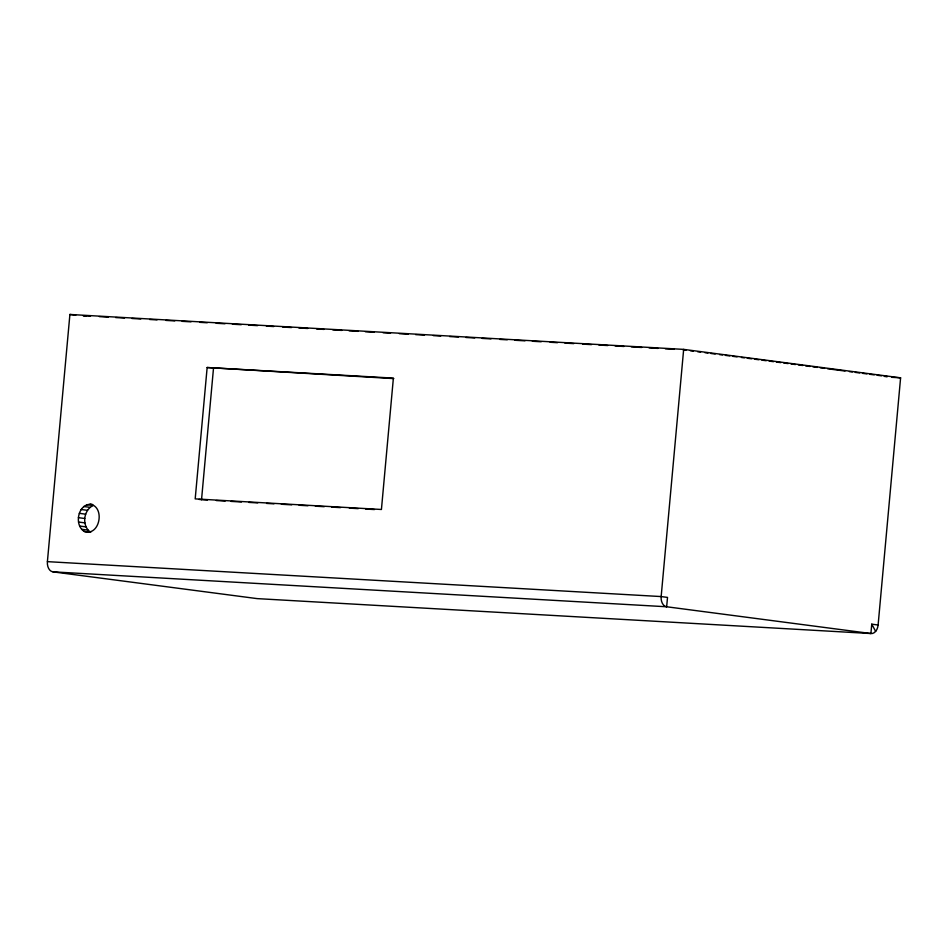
<?xml version="1.0" encoding="UTF-8"?>
<svg xmlns="http://www.w3.org/2000/svg" width="948" height="948" viewBox="0 0 948 948"><rect width="100%" height="100%" fill="white"/><g stroke="black" fill="none" stroke-linecap="round" stroke-linejoin="round"><path stroke-width="1.42" d="M47.4 561.643L69.903 314.463L683.662 349.385L900.6 377.825L878.109 625.005A9.409 6.387 -86.7 0 1 870.904 633.537L257.145 598.615L52.898 571.845A9.409 6.387 -86.7 0 1 47.4 561.643L661.159 596.565L667.51 597.406L666.657 606.767L870.904 633.537L871.757 624.163L878.109 625.005M207.15 367.516L195.193 498.885L381.428 509.479L393.384 378.11L207.15 367.516L393.811 378.608M207.446 500.046L201.533 499.714L213.49 368.345M683.662 349.385L661.159 596.565A9.409 6.387 -86.7 0 0 666.657 606.767L52.898 571.845M90.06 504.158C105.429 506.813 99.872 536.627 84.348 531.484C73.221 524.813 78.53 501.824 92.596 504.49M84.348 531.484L90.7 532.314C81.492 526.247 83.341 510.048 93.141 505.497L86.789 504.668M90.522 316.122L83.14 315.708L86.055 316.087M99.398 316.632L108.262 317.13M115.644 317.556L124.508 318.054M131.902 318.481L140.766 318.99M149.63 319.488L157.024 319.914M165.888 320.412L174.752 320.922M182.146 321.336L191.01 321.846M199.874 322.344L207.268 322.77M216.132 323.268L224.996 323.778M232.39 324.192L241.254 324.702M248.637 325.117L257.512 325.626M266.376 326.124L273.759 326.55M282.634 327.048L291.498 327.558M298.881 327.972L307.756 328.482M316.62 328.98L324.003 329.406M332.866 329.916L341.742 330.414M349.125 330.84L357.989 331.338M365.383 331.764L374.247 332.262M383.111 332.772L390.505 333.186M399.369 333.696L408.233 334.194M415.627 334.62L424.491 335.118M433.355 335.628L440.749 336.042M449.613 336.552L458.476 337.05M465.871 337.476L474.735 337.974M482.117 338.4L490.993 338.898M499.857 339.408L507.239 339.822M514.634 340.249L524.979 340.842M532.361 341.256L541.225 341.766M550.101 342.264L557.483 342.69M564.878 343.105L573.741 343.614M582.605 344.112L591.469 344.622M598.863 345.036L607.727 345.546M615.122 345.961L623.985 346.47M631.368 346.885L641.713 347.478M649.107 347.892L657.971 348.402M665.354 348.817L674.229 349.326M884.389 376.427L887.352 376.593L884.425 376.214M891.748 377.316L900.6 377.825M216.322 500.556L225.186 501.054M231.099 501.397L241.444 501.99M248.838 502.404L257.702 502.914M266.566 503.412L273.96 503.838M281.355 504.253L291.7 504.846M299.094 505.26L307.958 505.77M315.352 506.185L324.216 506.694M331.61 507.109L340.474 507.618M349.338 508.128L358.214 508.626M365.608 509.052L374.472 509.55M683.093 349.824L686.008 350.215M690.381 350.784L693.308 351.163M697.681 351.744L700.596 352.123M704.98 352.692L707.895 353.083M710.81 353.462L715.183 354.031M719.568 354.611L722.483 354.99M725.398 355.37L729.782 355.95M732.697 356.329L737.07 356.898M741.455 357.479L744.37 357.858M747.285 358.237L751.657 358.818M754.584 359.197L758.957 359.766M761.872 360.157L766.257 360.726M769.172 361.105L773.544 361.686M776.459 362.065L780.844 362.634M783.759 363.025L788.132 363.594M791.059 363.973L795.431 364.553M798.346 364.933L802.731 365.501M805.646 365.892L810.019 366.461M812.934 366.84L817.318 367.421M820.233 367.8L824.606 368.369M827.533 368.76L845.035 371.047M849.408 371.628L852.335 372.007M855.25 372.386L859.623 372.967M862.55 373.346L866.922 373.915M869.837 374.306L874.222 374.875M877.137 375.254L881.51 375.835M69.903 314.463L75.757 315.234M198.997 499.383L201.533 499.714M83.732 506.505L90.072 507.334M81.149 509.503L87.5 510.332M79.324 513.33L85.664 514.172M78.411 517.667L84.751 518.497M78.53 522.04L84.87 522.869M79.644 526.057L85.984 526.887M81.647 529.316L87.998 530.145M871.757 624.163L875.644 631.38"/></g></svg>
